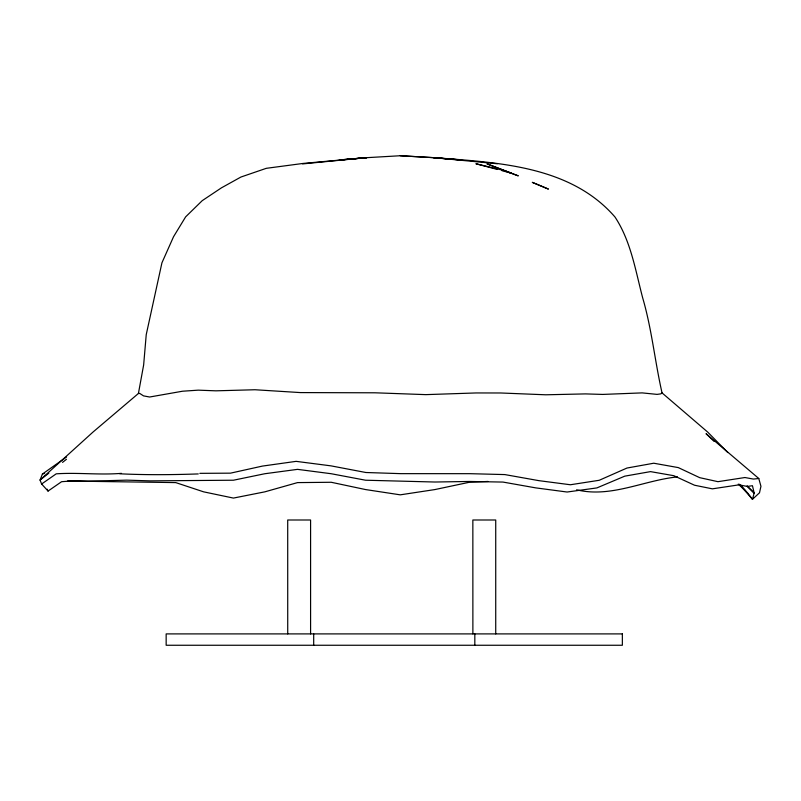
<?xml version="1.0" encoding="UTF-8"?>
<svg xmlns="http://www.w3.org/2000/svg" width="801" height="801" viewBox="0 0 801 801"><rect width="100%" height="100%" fill="white"/><g stroke="black" fill="none" stroke-linecap="round" stroke-linejoin="round"><path stroke-width="1.2" d="M739.273 484.245L752.459 499.303L754.172 493.076L752.459 485.716L747.363 486.437L738.923 484.855L712.369 488.84L694.527 485.226L673.831 475.704L650.512 471.619L624.77 476.154L596.875 487.919L567.088 492.024L535.689 487.869L502.988 482.072L469.306 481.461L434.943 482.022L365.566 480.22L331.214 473.731L297.531 469.356L264.821 473.731L233.431 480.22L150.007 480.86L126.688 480.139L88.14 481.201L73.291 480.83L61.597 481.701L48.06 491.073L41.622 484.004L40.05 480.049L93.026 432.039L138.423 393.471L143.649 364.936L146.233 334.648L161.932 262.818L173.547 236.716L185.622 216.881L202.222 200.661L221.416 187.855L240.931 177.031L266.302 168.32L303.118 163.434L366.087 157.677L302.638 163.915M66.583 456.96L42.423 474.032L40.05 480.049L48.841 473.141M62.528 462.387L66.433 459.313M361.431 157.977L400.26 155.744L439.088 157.977L434.432 157.677C497.561 162.603 570.242 165.427 614.988 217.011C630.928 241.191 635.413 270.257 642.642 297.752C651.784 328.931 654.868 361.301 662.037 392.901L660.785 393.872L657.06 394.382L642.152 392.89L602.692 394.422L585.451 393.902L545.781 394.793L500.685 392.981L476.074 392.951L425.832 394.633L374.988 392.8L300.465 392.59L254.988 389.747L215.89 390.828L198.288 390.157L182.518 391.218L149.627 397.016L143.509 395.874L139.744 393.431L138.423 393.471M41.622 484.004L56.22 473.832C77.907 472.37 99.694 475.153 121.432 473.351M42.423 474.032L44.626 473.431M677.486 476.895C643.754 480.33 610.893 498.162 576.62 489.801M738.262 484.124L747.363 492.615L752.459 499.303L759.498 492.795L760.95 486.307L758.787 478.507L753.411 479.068L744.92 477.526L717.946 481.681L699.704 477.666L678.277 467.594L653.756 463.218L626.953 468.044L599.238 480.28L570.402 484.755L538.923 480.66L504.85 474.582L469.987 473.681L400.8 473.651L365.887 472.51L330.993 465.862L296.12 461.356L262.388 466.092L230.478 473.161L199.839 473.341M488.019 481.451L469.306 482.272L434.943 489.561L400.26 494.838L365.566 489.561L331.214 482.272L297.531 482.602L264.821 491.844L233.431 498.082L203.634 491.844L175.749 482.602L67.444 481.021M400.26 155.744L439.088 157.977M461.236 159.99L433.772 157.677L497.291 163.744M433.772 157.677L461.106 159.94M497.301 169.442L475.894 163.744L503.318 170.343L518.287 175.86L486.978 163.855L511.569 173.236L502.057 170.703M758.787 478.507L706.051 433.681L714.152 441.441M662.037 392.901L707.744 432.129L727.799 452.555M747.023 486.227L754.172 493.076L747.213 485.997M740.795 485.226L745.721 490.773M47.209 489.181L48.06 491.073M495.729 633.901L495.729 519.999L472.85 519.999L472.88 633.901M474.823 633.901L474.823 645.256M313.692 633.901L313.692 645.256M310.588 633.901L310.588 519.999L287.709 519.999L287.729 633.901M198.258 473.922A355.784 53.337 -7.9 0 1 119.78 473.781M362.923 157.977L339.364 159.95L366.748 157.677L362.923 157.977M622.357 633.901L166.157 633.901L166.157 645.256L622.357 645.256L622.357 633.901M539.854 185.492L532.285 182.348L548.425 189.096L539.854 185.492"/></g></svg>
